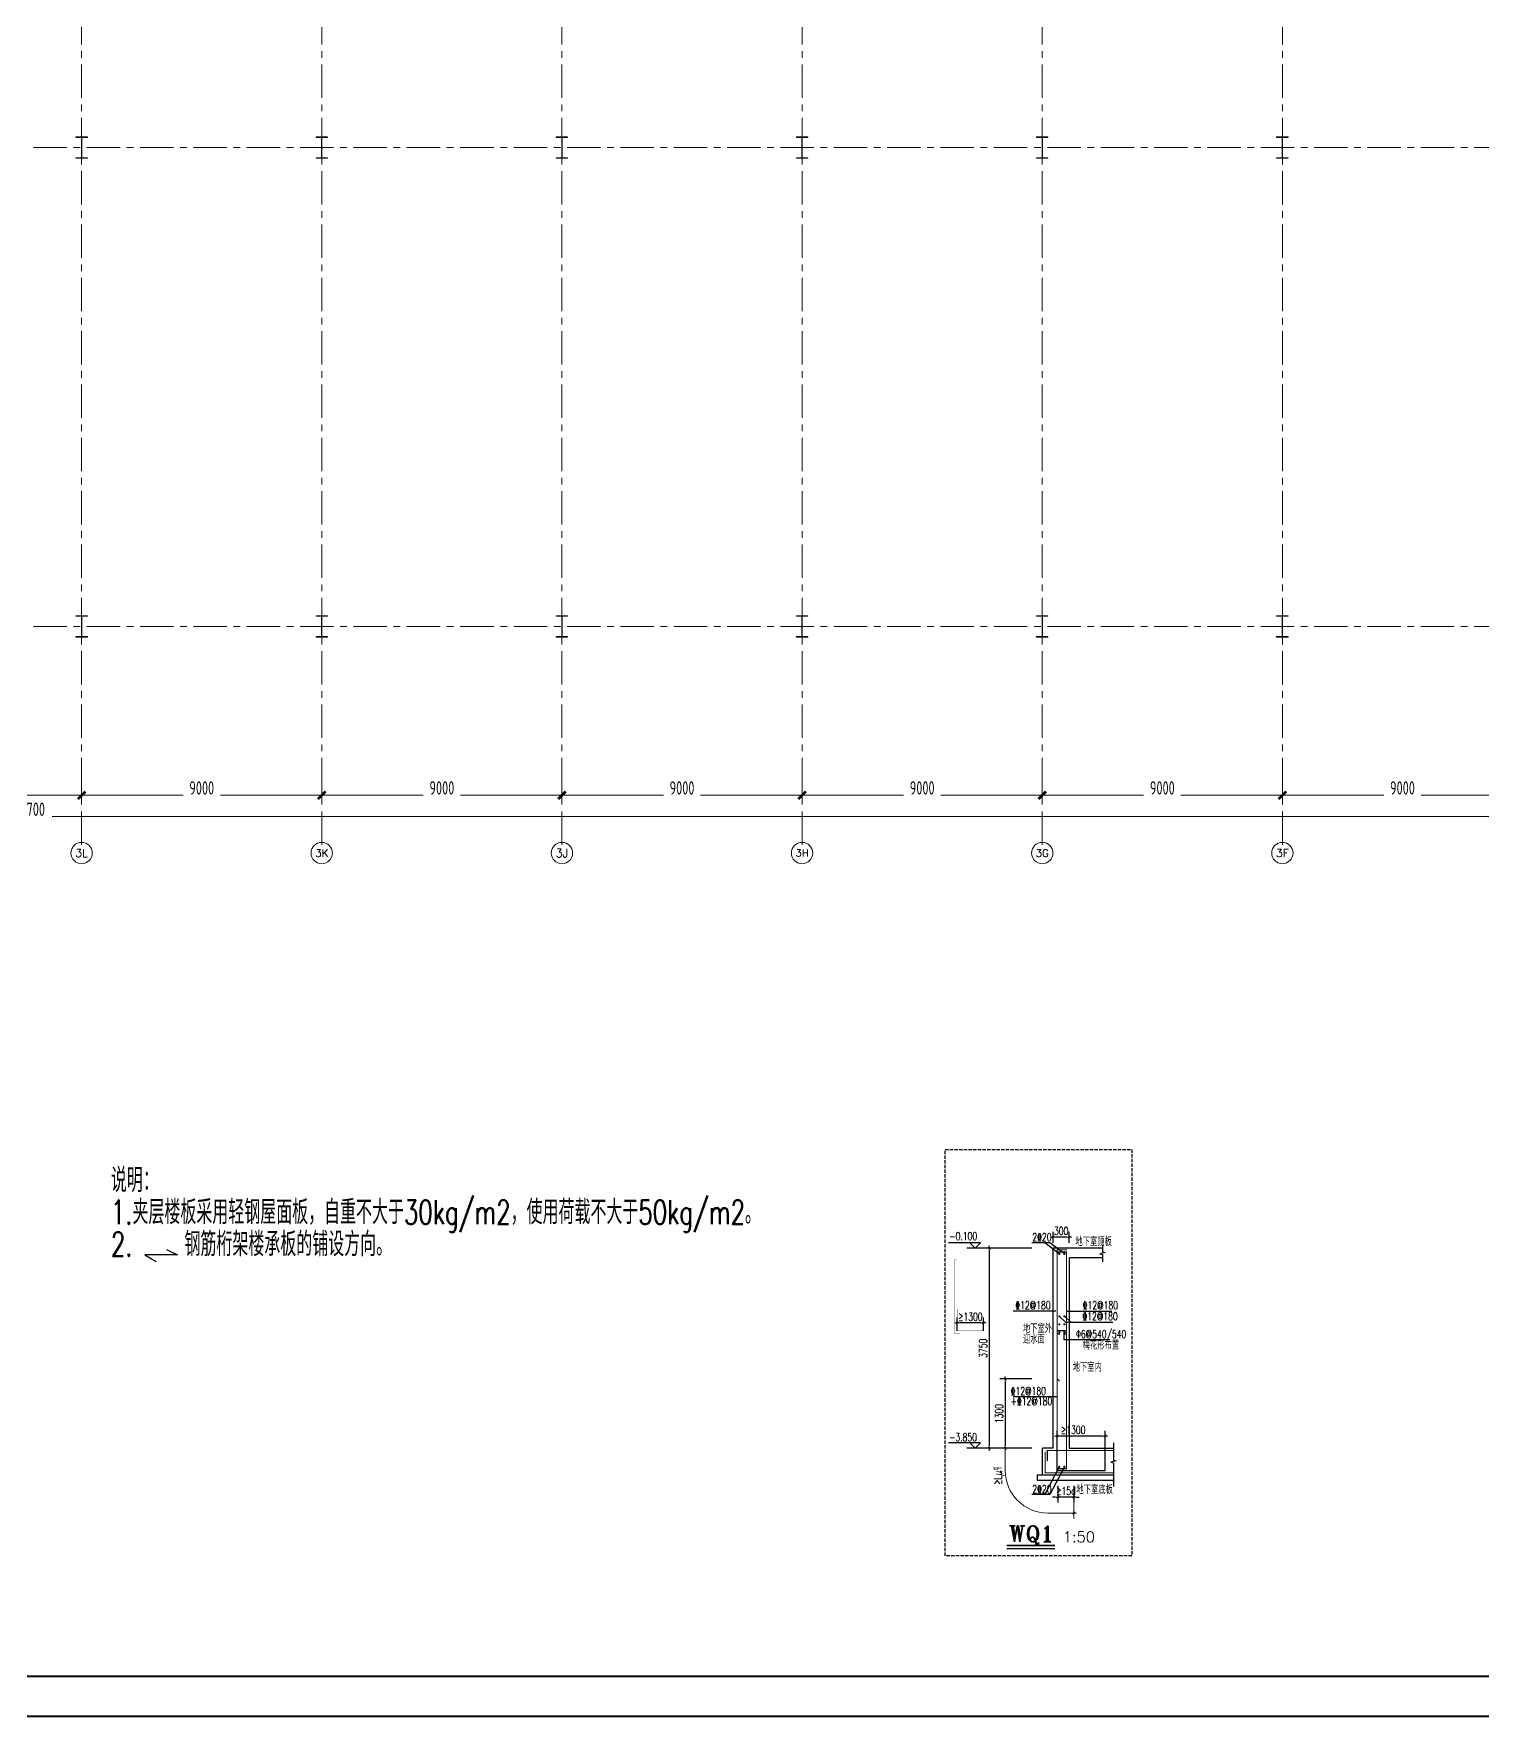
# Model space of a CAD drawing. Extents: x -1201378 to 2367219, y -619313 to 244905.
# Drawn here: x 1024444 to 1078736, y -296140 to -233027 of the extents above; entities that cross this region are included whole.
import ezdxf
from ezdxf.enums import TextEntityAlignment as Align

# ---------------------------------------------------------------- set-up
doc = ezdxf.new("R2010")
doc.units = 0
doc.header["$LTSCALE"] = 1000
doc.linetypes.add('CENTER', pattern=[2, 1.25, -0.25, 0.25, -0.25])
doc.linetypes.add('DASH', pattern=[0.35, 0.25, -0.1])
doc.layers.get('0').update_dxf_attribs({"linetype": 'CONTINUOUS'})
doc.layers.get('Defpoints').update_dxf_attribs({"linetype": 'CONTINUOUS'})
for name, color, linetype in [('0-cxFrame', 155, 'CONTINUOUS'), ('A-WINDOW', 140, 'CONTINUOUS'), ('S-BG', 131, 'CONTINUOUS'), ('S-SGJ', 21, 'CONTINUOUS'), ('S-SHAPE', 51, 'CONTINUOUS'), ('S-SQ', 111, 'CONTINUOUS'), ('S-SS', 111, 'CONTINUOUS'), ('S-TEXT', 21, 'CONTINUOUS')]:
    doc.layers.add(name, color=color, linetype=linetype)
for name, color, linetype, lineweight in [('0-cxText', 131, 'CONTINUOUS', 25), ('S-axis', 111, 'CONTINUOUS', 0), ('S-col', 2, 'CONTINUOUS', 0), ('S-dim', 81, 'CONTINUOUS', 0), ('S-donut', 11, 'CONTINUOUS', 0), ('S-dote', 5, 'CENTER', 0), ('S-gj', 6, 'CONTINUOUS', 0)]:
    doc.layers.add(name, color=color, linetype=linetype, lineweight=lineweight)
doc.layers.add('S-FZ', color=7, linetype='CONTINUOUS', plot=False)
doc.styles.add('_TCH_AXIS', font='COMPLEX', dxfattribs={"bigfont": 'GBCBIG'})
doc.styles.add('cx_tuming', font='simhei.ttf')
doc.styles.add('cx_tuqian1', font='')
doc.styles.add('SS1', font='tj-romans1.shx', dxfattribs={"width": 0.7, "bigfont": 'tj-hztxt1.shx'})
doc.styles.add('TKZ1', font='tjromant.shx', dxfattribs={"width": 0.7, "bigfont": 'tjhts.shx'})
doc.styles.add('TSSD_Dimension', font='tssdeng.shx', dxfattribs={"width": 0.7, "bigfont": 'hztxt.shx'})
doc.styles.add('TSSD_Norm', font='tj-romans1.shx', dxfattribs={"bigfont": 'tj-hztxt.shx'})
doc.styles.add('黑体', font='simhei.ttf', dxfattribs={"width": 0.8})
doc.styles.get('cx_tuqian1').set_extended_font_data('SimSun')
doc.dimstyles.new('S-50', dxfattribs={"dimscale": 50, "dimtxt": 3, "dimasz": 1, "dimexe": 2, "dimexo": 0, "dimgap": 0.8, "dimtad": 1, "dimdec": 0, "dimzin": 0, "dimdsep": 46, "dimtxsty": 'SS1', "dimblk1": 'TT', "dimblk2": 'TT', "dimsah": 1, "dimcen": 1, "dimclrd": 256, "dimclre": 256, "dimclrt": 256, "dimadec": 0, "dimazin": 0, "dimtfac": 1, "dimtdec": 0, "dimtix": 1, "dimtmove": 2, "dimatfit": 0, "dimldrblk": 'TT', "dimfxl": 2, "dimtolj": 1, "dimtzin": 0, "dimarcsym": 0})
doc.dimstyles.new('TSSD_200_200', dxfattribs={"dimtxt": 500, "dimasz": 200, "dimexe": 200, "dimexo": 500, "dimgap": 200, "dimtad": 1, "dimdec": 0, "dimzin": 0, "dimdsep": 46, "dimtxsty": 'TSSD_Dimension', "dimblk": 'ARCHTICK', "dimcen": 0, "dimdle": 200, "dimclrt": 7, "dimadec": 0, "dimazin": 0, "dimtfac": 1, "dimtdec": 0, "dimtix": 1, "dimtmove": 2, "dimatfit": 3, "dimfxl": 1, "dimtolj": 1, "dimtzin": 0, "dimarcsym": 0})

# ---------------------------------------------------------------- blocks, each defined once
blk = doc.blocks.new('w42343243')
at = {"layer": 'S-col'}
blk.add_lwpolyline([(-165069, 621020), (-164639, 621020), (-164639, 621002), (-164848, 621002), (-164848, 620238), (-164639, 620238), (-164639, 620220), (-165069, 620220), (-165069, 620238), (-164860, 620238), (-164860, 621002), (-165069, 621002)], close=True, dxfattribs=at)
blk = doc.blocks.new('42343')
at = {"layer": 'A-WINDOW'}
for p in [(-54000, -53750), (-45000, -53750), (-36000, -53750), (-27000, -53750), (-18000, -53750), (-9000, -53750), (-54000, -71700), (-45000, -71700), (-36000, -71700), (-27000, -71700), (-18000, -71700), (-9000, -71700)]:
    blk.add_blockref('w42343243', p, dxfattribs=at)
blk = doc.blocks.new('_ArchTick')
at = {"color": 0, "linetype": 'ByBlock', "const_width": 0.5}
blk.add_lwpolyline([(-0.71, -0.71), (0.71, 0.71)], dxfattribs=at)
blk = doc.blocks.new('*D497')
at = {"layer": 'Defpoints', "color": 0, "transparency": 16777216}
for p in [(-182758, -360718), (-173758, -360718), (-173758, -361576)]:
    blk.add_point(p, dxfattribs=at)
at = {"layer": 'S-axis', "color": 0, "lineweight": -2, "transparency": 16777216}
for p, q in [((-182958, -361576), (-178957, -361576)), ((-182758, -361218), (-182758, -361776)), ((-173558, -361576), (-177560, -361576)), ((-173758, -361218), (-173758, -361776))]:
    blk.add_line(p, q, dxfattribs=at)
at = {"layer": 'S-axis', "color": 0, "lineweight": -2, "transparency": 16777216, "xscale": 200, "yscale": 200, "zscale": 200, "rotation": 180}
blk.add_blockref('_ArchTick', (-182758, -361576), dxfattribs=at)
at = {"layer": 'S-axis', "color": 0, "lineweight": -2, "transparency": 16777216, "xscale": 200, "yscale": 200, "zscale": 200}
blk.add_blockref('_ArchTick', (-173758, -361576), dxfattribs=at)
at = {"layer": 'S-axis', "color": 7, "transparency": 16777216, "insert": (-178258, -361301), "char_height": 500, "attachment_point": 5, "style": 'TSSD_Dimension'}
blk.add_mtext('\\A1;9000', dxfattribs=at)
blk = doc.blocks.new('*D498')
at = {"layer": 'Defpoints', "color": 0, "transparency": 16777216}
for p in [(-173758, -360718), (-164758, -360718), (-164758, -361576)]:
    blk.add_point(p, dxfattribs=at)
at = {"layer": 'S-axis', "color": 0, "lineweight": -2, "transparency": 16777216}
for p, q in [((-173958, -361576), (-169957, -361576)), ((-173758, -361218), (-173758, -361776)), ((-164558, -361576), (-168560, -361576)), ((-164758, -361218), (-164758, -361776))]:
    blk.add_line(p, q, dxfattribs=at)
at = {"layer": 'S-axis', "color": 0, "lineweight": -2, "transparency": 16777216, "xscale": 200, "yscale": 200, "zscale": 200, "rotation": 180}
blk.add_blockref('_ArchTick', (-173758, -361576), dxfattribs=at)
at = {"layer": 'S-axis', "color": 0, "lineweight": -2, "transparency": 16777216, "xscale": 200, "yscale": 200, "zscale": 200}
blk.add_blockref('_ArchTick', (-164758, -361576), dxfattribs=at)
at = {"layer": 'S-axis', "color": 7, "transparency": 16777216, "insert": (-169258, -361301), "char_height": 500, "attachment_point": 5, "style": 'TSSD_Dimension'}
blk.add_mtext('\\A1;9000', dxfattribs=at)
blk = doc.blocks.new('*D499')
at = {"layer": 'Defpoints', "color": 0, "transparency": 16777216}
for p in [(-164758, -360718), (-155758, -360718), (-155758, -361576)]:
    blk.add_point(p, dxfattribs=at)
at = {"layer": 'S-axis', "color": 0, "lineweight": -2, "transparency": 16777216}
for p, q in [((-164958, -361576), (-160957, -361576)), ((-164758, -361218), (-164758, -361776)), ((-155558, -361576), (-159560, -361576)), ((-155758, -361218), (-155758, -361776))]:
    blk.add_line(p, q, dxfattribs=at)
at = {"layer": 'S-axis', "color": 0, "lineweight": -2, "transparency": 16777216, "xscale": 200, "yscale": 200, "zscale": 200, "rotation": 180}
blk.add_blockref('_ArchTick', (-164758, -361576), dxfattribs=at)
at = {"layer": 'S-axis', "color": 0, "lineweight": -2, "transparency": 16777216, "xscale": 200, "yscale": 200, "zscale": 200}
blk.add_blockref('_ArchTick', (-155758, -361576), dxfattribs=at)
at = {"layer": 'S-axis', "color": 7, "transparency": 16777216, "insert": (-160258, -361301), "char_height": 500, "attachment_point": 5, "style": 'TSSD_Dimension'}
blk.add_mtext('\\A1;9000', dxfattribs=at)
blk = doc.blocks.new('*D500')
at = {"layer": 'Defpoints', "color": 0, "transparency": 16777216}
for p in [(-155758, -360718), (-146758, -360718), (-146758, -361576)]:
    blk.add_point(p, dxfattribs=at)
at = {"layer": 'S-axis', "color": 0, "lineweight": -2, "transparency": 16777216}
for p, q in [((-155958, -361576), (-151957, -361576)), ((-155758, -361218), (-155758, -361776)), ((-146558, -361576), (-150560, -361576)), ((-146758, -361218), (-146758, -361776))]:
    blk.add_line(p, q, dxfattribs=at)
at = {"layer": 'S-axis', "color": 0, "lineweight": -2, "transparency": 16777216, "xscale": 200, "yscale": 200, "zscale": 200, "rotation": 180}
blk.add_blockref('_ArchTick', (-155758, -361576), dxfattribs=at)
at = {"layer": 'S-axis', "color": 0, "lineweight": -2, "transparency": 16777216, "xscale": 200, "yscale": 200, "zscale": 200}
blk.add_blockref('_ArchTick', (-146758, -361576), dxfattribs=at)
at = {"layer": 'S-axis', "color": 7, "transparency": 16777216, "insert": (-151258, -361301), "char_height": 500, "attachment_point": 5, "style": 'TSSD_Dimension'}
blk.add_mtext('\\A1;9000', dxfattribs=at)
blk = doc.blocks.new('*D501')
at = {"layer": 'Defpoints', "color": 0, "transparency": 16777216}
for p in [(-146758, -360718), (-137758, -360718), (-137758, -361576)]:
    blk.add_point(p, dxfattribs=at)
at = {"layer": 'S-axis', "color": 0, "lineweight": -2, "transparency": 16777216}
for p, q in [((-146958, -361576), (-142957, -361576)), ((-146758, -361218), (-146758, -361776)), ((-137558, -361576), (-141560, -361576)), ((-137758, -361218), (-137758, -361776))]:
    blk.add_line(p, q, dxfattribs=at)
at = {"layer": 'S-axis', "color": 0, "lineweight": -2, "transparency": 16777216, "xscale": 200, "yscale": 200, "zscale": 200, "rotation": 180}
blk.add_blockref('_ArchTick', (-146758, -361576), dxfattribs=at)
at = {"layer": 'S-axis', "color": 0, "lineweight": -2, "transparency": 16777216, "xscale": 200, "yscale": 200, "zscale": 200}
blk.add_blockref('_ArchTick', (-137758, -361576), dxfattribs=at)
at = {"layer": 'S-axis', "color": 7, "transparency": 16777216, "insert": (-142258, -361301), "char_height": 500, "attachment_point": 5, "style": 'TSSD_Dimension'}
blk.add_mtext('\\A1;9000', dxfattribs=at)
blk = doc.blocks.new('*D502')
at = {"layer": 'Defpoints', "color": 0, "transparency": 16777216}
for p in [(-137758, -360718), (-128758, -360718), (-128758, -361576)]:
    blk.add_point(p, dxfattribs=at)
at = {"layer": 'S-axis', "color": 0, "lineweight": -2, "transparency": 16777216}
for p, q in [((-137958, -361576), (-133957, -361576)), ((-137758, -361218), (-137758, -361776)), ((-128558, -361576), (-132560, -361576)), ((-128758, -361218), (-128758, -361776))]:
    blk.add_line(p, q, dxfattribs=at)
at = {"layer": 'S-axis', "color": 0, "lineweight": -2, "transparency": 16777216, "xscale": 200, "yscale": 200, "zscale": 200, "rotation": 180}
blk.add_blockref('_ArchTick', (-137758, -361576), dxfattribs=at)
at = {"layer": 'S-axis', "color": 0, "lineweight": -2, "transparency": 16777216, "xscale": 200, "yscale": 200, "zscale": 200}
blk.add_blockref('_ArchTick', (-128758, -361576), dxfattribs=at)
at = {"layer": 'S-axis', "color": 7, "transparency": 16777216, "insert": (-133258, -361301), "char_height": 500, "attachment_point": 5, "style": 'TSSD_Dimension'}
blk.add_mtext('\\A1;9000', dxfattribs=at)
blk = doc.blocks.new('*D503')
at = {"layer": 'Defpoints', "color": 0, "transparency": 16777216}
for p in [(-128758, -360718), (-119758, -360718), (-119758, -361576)]:
    blk.add_point(p, dxfattribs=at)
at = {"layer": 'S-axis', "color": 0, "lineweight": -2, "transparency": 16777216}
for p, q in [((-128958, -361576), (-124957, -361576)), ((-128758, -361218), (-128758, -361776)), ((-119558, -361576), (-123560, -361576)), ((-119758, -361218), (-119758, -361776))]:
    blk.add_line(p, q, dxfattribs=at)
at = {"layer": 'S-axis', "color": 0, "lineweight": -2, "transparency": 16777216, "xscale": 200, "yscale": 200, "zscale": 200, "rotation": 180}
blk.add_blockref('_ArchTick', (-128758, -361576), dxfattribs=at)
at = {"layer": 'S-axis', "color": 0, "lineweight": -2, "transparency": 16777216, "xscale": 200, "yscale": 200, "zscale": 200}
blk.add_blockref('_ArchTick', (-119758, -361576), dxfattribs=at)
at = {"layer": 'S-axis', "color": 7, "transparency": 16777216, "insert": (-124258, -361301), "char_height": 500, "attachment_point": 5, "style": 'TSSD_Dimension'}
blk.add_mtext('\\A1;9000', dxfattribs=at)
blk = doc.blocks.new('*D458')
at = {"layer": 'Defpoints', "color": 0, "transparency": 16777216}
for p in [(-268658, -360818), (-82958, -360818), (-82958, -362376)]:
    blk.add_point(p, dxfattribs=at)
at = {"layer": 'S-axis', "color": 0, "lineweight": -2, "transparency": 16777216}
for p, q in [((-268658, -361318), (-268658, -362576)), ((-82958, -361318), (-82958, -362576)), ((-268858, -362376), (-176749, -362376)), ((-82758, -362376), (-174868, -362376))]:
    blk.add_line(p, q, dxfattribs=at)
at = {"layer": 'S-axis', "color": 0, "lineweight": -2, "transparency": 16777216, "xscale": 200, "yscale": 200, "zscale": 200, "rotation": 180}
blk.add_blockref('_ArchTick', (-268658, -362376), dxfattribs=at)
at = {"layer": 'S-axis', "color": 0, "lineweight": -2, "transparency": 16777216, "xscale": 200, "yscale": 200, "zscale": 200}
blk.add_blockref('_ArchTick', (-82958, -362376), dxfattribs=at)
at = {"layer": 'S-axis', "color": 7, "transparency": 16777216, "insert": (-175808, -362101), "char_height": 500, "attachment_point": 5, "style": 'TSSD_Dimension'}
blk.add_mtext('\\A1;185700', dxfattribs=at)
blk = doc.blocks.new('TK22.A0 L(Dragon)')
at = {"layer": '0-cxFrame', "color": 7, "const_width": 0.5}
blk.add_lwpolyline([(0, 0), (-1486, 0), (-1486, 841), (0, 841)], close=True, dxfattribs=at)
at = {"layer": '0-cxFrame', "const_width": 0.5}
blk.add_lwpolyline([(-80, 10), (-1466, 10), (-1466, 831), (-80, 831)], close=True, dxfattribs=at)
at = {"style": '黑体', "flags": 4}
blk.add_attdef('图幅', text='', height=3.3, dxfattribs=at).set_placement((-40, 3), align=Align.RIGHT)
at = {"layer": '0-cxText', "flags": 4}
for tag, height, style, p in [('建设单位', 3.5, 'cx_tuming', (-45, 240)), ('项目名称', 3.5, 'cx_tuming', (-45, 210)), ('子项名称', 3.5, 'cx_tuming', (-45, 180)), ('工程编号', 3.3, 'cx_tuqian1', (-35, 165)), ('图名1', 3.5, 'cx_tuming', (-45, 87)), ('图名2', 3.5, 'cx_tuming', (-45, 79)), ('图名3', 3.5, 'cx_tuming', (-45, 71)), ('出图日期', 3.3, 'cx_tuqian1', (-39, 60)), ('专业', 3.3, 'cx_tuqian1', (-55, 52)), ('图号', 3.3, 'cx_tuqian1', (-55, 44)), ('版次', 3.3, 'cx_tuqian1', (-20, 44))]:
    blk.add_attdef(tag, text='', height=height, dxfattribs=dict(at, style=style)).set_placement(p, align=Align.MIDDLE)
at = {"layer": 'Defpoints', "color": 6, "flags": 4}
for tag, height, style, p in [('tufu', 3.3, '黑体', (-12, 12)), ('dwfname', 4, 'cx_tuqian1', (-80, 3))]:
    blk.add_attdef(tag, text='', height=height, dxfattribs=dict(at, style=style)).set_placement(p, align=Align.RIGHT)
blk = doc.blocks.new('TT')
blk.add_line((-0.97, 0), (0.97, 0))
at = {"const_width": 0.45}
blk.add_lwpolyline([(-0.44, -0.44), (0.44, 0.44)], dxfattribs=at)
blk = doc.blocks.new('*D6333')
at = {"layer": 'Defpoints', "color": 0, "transparency": 16777216}
for p in [(2025, -1641), (2025, -1750), (2325, -1750)]:
    blk.add_point(p, dxfattribs=at)
at = {"layer": 'S-dim', "lineweight": -2, "transparency": 16777216}
for p, q in [((2025, -1750), (2025, -1541)), ((2325, -1750), (2325, -1541)), ((2275, -1641), (2075, -1641))]:
    blk.add_line(p, q, dxfattribs=at)
at = {"layer": 'S-dim', "lineweight": -2, "transparency": 16777216, "xscale": 50, "yscale": 50, "zscale": 50, "rotation": 180}
blk.add_blockref('TT', (2025, -1641), dxfattribs=at)
at = {"layer": 'S-dim', "lineweight": -2, "transparency": 16777216, "xscale": 50, "yscale": 50, "zscale": 50}
blk.add_blockref('TT', (2325, -1641), dxfattribs=at)
at = {"layer": 'S-dim', "transparency": 16777216, "insert": (2175, -1526), "char_height": 150, "attachment_point": 5, "style": 'SS1'}
blk.add_mtext('\\A1;300', dxfattribs=at)
blk = doc.blocks.new('*D6334')
at = {"layer": 'Defpoints', "color": 0, "transparency": 16777216}
for p in [(1625, -1850), (825, -5600), (1625, -5600)]:
    blk.add_point(p, dxfattribs=at)
at = {"layer": 'S-dim', "lineweight": -2, "transparency": 16777216}
for p, q in [((1625, -1850), (725, -1850)), ((825, -1900), (825, -5550)), ((1625, -5600), (725, -5600))]:
    blk.add_line(p, q, dxfattribs=at)
at = {"layer": 'S-dim', "lineweight": -2, "transparency": 16777216, "xscale": 50, "yscale": 50, "zscale": 50}
for p, rotation in [((825, -1850), 90), ((825, -5600), 270)]:
    blk.add_blockref('TT', p, dxfattribs=dict(at, rotation=rotation))
at = {"layer": 'S-dim', "transparency": 16777216, "insert": (710, -3725), "char_height": 150, "attachment_point": 5, "rotation": 90, "style": 'SS1'}
blk.add_mtext('\\A1;3750', dxfattribs=at)
blk = doc.blocks.new('*D6335')
at = {"layer": 'Defpoints', "color": 0, "transparency": 16777216}
for p in [(1625, -4300), (1125, -5600), (1625, -5600)]:
    blk.add_point(p, dxfattribs=at)
at = {"layer": 'S-dim', "lineweight": -2, "transparency": 16777216}
for p, q in [((1625, -4300), (1025, -4300)), ((1125, -4350), (1125, -5550)), ((1625, -5600), (1025, -5600))]:
    blk.add_line(p, q, dxfattribs=at)
at = {"layer": 'S-dim', "lineweight": -2, "transparency": 16777216, "xscale": 50, "yscale": 50, "zscale": 50}
for p, rotation in [((1125, -4300), 90), ((1125, -5600), 270)]:
    blk.add_blockref('TT', p, dxfattribs=dict(at, rotation=rotation))
at = {"layer": 'S-dim', "transparency": 16777216, "insert": (1010, -4950), "char_height": 150, "attachment_point": 5, "rotation": 90, "style": 'SS1'}
blk.add_mtext('\\A1;1300', dxfattribs=at)
blk = doc.blocks.new('*D6336')
at = {"layer": 'Defpoints', "color": 0, "transparency": 16777216}
for p in [(2115, -6300), (2415, -6300), (2115, -6513)]:
    blk.add_point(p, dxfattribs=at)
at = {"layer": 'S-dim', "lineweight": -2, "transparency": 16777216}
for p, q in [((2115, -6300), (2115, -6613)), ((2415, -6300), (2415, -6613)), ((2065, -6513), (2015, -6513)), ((2415, -6513), (2115, -6513)), ((2465, -6513), (2515, -6513))]:
    blk.add_line(p, q, dxfattribs=at)
at = {"layer": 'S-dim', "lineweight": -2, "transparency": 16777216, "xscale": 50, "yscale": 50, "zscale": 50}
blk.add_blockref('TT', (2115, -6513), dxfattribs=at)
at = {"layer": 'S-dim', "lineweight": -2, "transparency": 16777216, "xscale": 50, "yscale": 50, "zscale": 50, "rotation": 180}
blk.add_blockref('TT', (2415, -6513), dxfattribs=at)
at = {"layer": 'S-dim', "transparency": 16777216, "insert": (2265, -6398), "char_height": 150, "attachment_point": 5, "style": 'SS1'}
blk.add_mtext('\\A1;\x9e15d', dxfattribs=at)
blk = doc.blocks.new('*D6337')
at = {"layer": 'Defpoints', "color": 0, "transparency": 16777216}
for p in [(2101, -5370), (2101, -6020), (3000, -6020)]:
    blk.add_point(p, dxfattribs=at)
at = {"layer": 'S-dim', "lineweight": -2, "transparency": 16777216}
for p, q in [((2101, -6020), (2101, -5270)), ((3000, -6020), (3000, -5270)), ((2950, -5370), (2151, -5370))]:
    blk.add_line(p, q, dxfattribs=at)
at = {"layer": 'S-dim', "lineweight": -2, "transparency": 16777216, "xscale": 50, "yscale": 50, "zscale": 50, "rotation": 180}
blk.add_blockref('TT', (2101, -5370), dxfattribs=at)
at = {"layer": 'S-dim', "lineweight": -2, "transparency": 16777216, "xscale": 50, "yscale": 50, "zscale": 50}
blk.add_blockref('TT', (3000, -5370), dxfattribs=at)
at = {"layer": 'S-dim', "transparency": 16777216, "insert": (2401, -5255), "char_height": 150, "attachment_point": 5, "style": 'SS1'}
blk.add_mtext('\\A1;≥1300', dxfattribs=at)
blk = doc.blocks.new('*D6338')
at = {"layer": 'Defpoints', "color": 0, "transparency": 16777216}
for p in [(226, -3249), (226, -3399), (720, -3399)]:
    blk.add_point(p, dxfattribs=at)
at = {"layer": 'S-dim', "lineweight": -2, "transparency": 16777216}
for p, q in [((226, -3399), (226, -3149)), ((720, -3399), (720, -3149)), ((670, -3249), (276, -3249))]:
    blk.add_line(p, q, dxfattribs=at)
at = {"layer": 'S-dim', "lineweight": -2, "transparency": 16777216, "xscale": 50, "yscale": 50, "zscale": 50, "rotation": 180}
blk.add_blockref('TT', (226, -3249), dxfattribs=at)
at = {"layer": 'S-dim', "lineweight": -2, "transparency": 16777216, "xscale": 50, "yscale": 50, "zscale": 50}
blk.add_blockref('TT', (720, -3249), dxfattribs=at)
at = {"layer": 'S-dim', "transparency": 16777216, "insert": (473, -3134), "char_height": 150, "attachment_point": 5, "style": 'SS1'}
blk.add_mtext('\\A1;≥1300', dxfattribs=at)
blk = doc.blocks.new('3#轴网')
at = {"layer": 'S-axis'}
for centre in [(-173758.5, -363744.2), (-164758.5, -363744.2), (-155758.5, -363744.2), (-146758.5, -363744.2), (-137758.5, -363744.2), (-128758.5, -363744.2)]:
    blk.add_circle(centre, 400, dxfattribs=at)
at = {"layer": 'S-dote'}
for p, q in [((-173758.5, -363428.2), (-173758.5, -277944.2)), ((-164758.5, -363428.2), (-164758.5, -277944.2)), ((-155758.5, -363428.2), (-155758.5, -277944.2)), ((-146758.5, -363428.2), (-146758.5, -277944.2)), ((-137758.5, -363428.2), (-137758.5, -277944.2)), ((-128758.5, -363428.2), (-128758.5, -277944.2)), ((-78316.2, -337298.2), (-273210.6, -337298.2)), ((-78316.2, -355248.2), (-273210.6, -355248.2))]:
    blk.add_line(p, q, dxfattribs=at)
at = {"layer": 'S-axis', "style": '_TCH_AXIS'}
for s, height, p, p2 in [('3L', 294.28, (-173996.7, -363891.4), (-173520.2, -363891.4)), ('3K', 270.86, (-165003.5, -363879.7), (-164513.4, -363879.7)), ('3J', 321.14, (-155987.8, -363904.8), (-155529.1, -363904.8)), ('3H', 265.5, (-147005, -363877), (-146511.9, -363877)), ('3G', 276.42, (-138002, -363882.4), (-137515, -363882.4)), ('3F', 288.12, (-128998.6, -363888.3), (-128518.4, -363888.3))]:
    blk.add_text(s, height=height, dxfattribs=at).set_placement(p, p2, align=Align.FIT)
at = {"layer": 'S-axis'}
for base, p1, p2, picture, middle in [((-82958.5, -362376), (-268658.5, -360818), (-82958.5, -360818), '*D458', (-175808.5, -362101)), ((-173758.5, -361576), (-182758.5, -360718), (-173758.5, -360718), '*D497', (-178258.5, -361301)), ((-164758.5, -361576), (-173758.5, -360718), (-164758.5, -360718), '*D498', (-169258.5, -361301)), ((-155758.5, -361576), (-164758.5, -360718), (-155758.5, -360718), '*D499', (-160258.5, -361301)), ((-146758.5, -361576), (-155758.5, -360718), (-146758.5, -360718), '*D500', (-151258.5, -361301)), ((-137758.5, -361576), (-146758.5, -360718), (-137758.5, -360718), '*D501', (-142258.5, -361301)), ((-128758.5, -361576), (-137758.5, -360718), (-128758.5, -360718), '*D502', (-133258.5, -361301)), ((-119758.5, -361576), (-128758.5, -360718), (-119758.5, -360718), '*D503', (-124258.5, -361301))]:
    dim = blk.add_linear_dim(base=base, p1=p1, p2=p2, angle=0, dimstyle='TSSD_200_200', dxfattribs=at)
    dim.commit()
    dim.dimension.update_dxf_attribs({"geometry": picture, "text_midpoint": middle, "dimtype": 161})
blk = doc.blocks.new('A$C5A120342')
at = {"layer": 'S-BG'}
for p, q in [((725, -1850), (405, -1850)), ((725, -5600), (405, -5600))]:
    blk.add_line(p, q, dxfattribs=at)
at = {"layer": 'S-BG', "elevation": 0}
for points in [[(465, -1750), (565, -1850), (665, -1750), (65, -1750)], [(465, -5500), (565, -5600), (665, -5500), (65, -5500)]]:
    blk.add_lwpolyline(points, dxfattribs=at)
at = {"layer": 'S-dim'}
for p, q in [((1625, -5600), (1025, -5600)), ((1125, -6013.1, 0), (1125, -5650)), ((2415, -6300), (2415, -6913.1)), ((2365, -6813.1), (1925, -6813.1))]:
    blk.add_line(p, q, dxfattribs=at)
blk.add_arc((1925, -6013.1, 0), 800, 180, 270, dxfattribs=at)
at = {"layer": 'S-donut', "const_width": 25, "elevation": 0}
for points in [[(2131.3, -1955.3, -1), (2148.7, -1955.3, -1), (2131.3, -1955.3)], [(2243.7, -1955.3, 1), (2226.3, -1955.3, 1), (2243.7, -1955.3)], [(2131.3, -3125.8, 1), (2148.7, -3125.8, 1), (2131.3, -3125.8)], [(2243.7, -3125.8, -1), (2226.3, -3125.8, -1), (2243.7, -3125.8)], [(2131.3, -3275.8, 1), (2148.7, -3275.8, 1), (2131.3, -3275.8)], [(2131.3, -3425.8, 1), (2148.7, -3425.8, 1), (2131.3, -3425.8)], [(2243.7, -3275.8, -1), (2226.3, -3275.8, -1), (2243.7, -3275.8)], [(2243.7, -3425.8, -1), (2226.3, -3425.8, -1), (2243.7, -3425.8)], [(2131.3, -5944.7, 1), (2148.7, -5944.7, 1), (2131.3, -5944.7)], [(2243.7, -5944.7, -1), (2226.3, -5944.7, -1), (2243.7, -5944.7)]]:
    blk.add_lwpolyline(points, format="xyb", dxfattribs=at)
at = {"layer": 'S-FZ', "color": 153, "linetype": 'DASH', "ltscale": 0.25}
blk.add_lwpolyline([(3500, -7613.1), (0, -7613.1), (0, 0), (3500, 0)], close=True, dxfattribs=at)
at = {"layer": 'S-gj', "elevation": 0}
for points, const_width in [([(2283.6, -1880), (2100, -1880), (2100, -6020), (3000.2, -6020)], 22.5), ([(213.8, -2067.7), (176.3, -2067.7), (176.3, -3449.1), (276.3, -3449.1)], 5.62), ([(2100, -1920), (2275, -1920), (2275, -5980), (2100, -5980)], 22.5), ([(236.9, -3013), (226.3, -3002.4), (226.3, -3399.1), (719.7, -3399.1)], 5.62), ([(2225, -3455.8), (2275, -3455.8), (2275, -3395.8), (2100, -3395.8), (2100, -3455.8), (2150, -3455.8)], 22.5), ([(1875, -5660), (1875, -6060), (3158.2, -6060)], 22.5), ([(1915, -5840), (1915, -5640), (3158.2, -5640)], 22.5)]:
    blk.add_lwpolyline(points, dxfattribs=dict(at, const_width=const_width))
at = {"layer": 'S-gj', "const_width": 22.5}
for points in [[(2100, -4300), (2100, -4300), (2142.4, -4342.4)], [(1875, -5660), (1875, -6060), (3158.2, -6060)], [(1915, -5840), (1915, -5640), (3158.2, -5640)]]:
    blk.add_lwpolyline(points, dxfattribs=at)
at = {"layer": 'S-SGJ'}
for p, q in [((1964.5, -1746), (1626.7, -1746)), ((2140, -1955.3), (1869.5, -1746)), ((2235, -1955.3), (1964.5, -1746)), ((2075, -3026.5), (1273.5, -3026.5)), ((2140, -3125.8), (2257.9, -3233.8)), ((2235, -3125.8), (2352.9, -3233.8)), ((2275, -3026.5), (3127, -3026.5)), ((2225, -3395.8), (2225, -3567.7)), ((2257.9, -3233.8), (3143.8, -3233.8)), ((3085.1, -3567.7), (2225, -3567.7)), ((2100, -4636), (1273.5, -4636)), ((2140, -5944.7), (1869.5, -6468.5)), ((2235, -5944.7), (1964.5, -6468.5)), ((1964.5, -6468.5), (1626.7, -6468.5))]:
    blk.add_line(p, q, dxfattribs=at)
at = {"layer": 'S-SHAPE'}
for p, q in [((2025, -5600), (2025, -1850)), ((2948.4, -1850), (2025, -1850)), ((2948.4, -2030), (2325, -2030)), ((2325, -2030), (2325, -5600)), ((1825, -6100), (1825, -5600)), ((2025, -5600), (1825, -5600)), ((2325, -5600), (3158.2, -5600)), ((1725, -6100), (3158.2, -6100))]:
    blk.add_line(p, q, dxfattribs=at)
at = {"layer": 'S-SHAPE', "ltscale": 0.25}
for p, q in [((1725, -6100), (1725, -6200)), ((1725, -6200), (3158.2, -6200))]:
    blk.add_line(p, q, dxfattribs=at)
at = {"layer": 'S-SHAPE', "elevation": 0}
blk.add_lwpolyline([(2948.4, -1790.9), (2948.4, -1915), (2998.4, -1927.5), (2898.4, -1952.5), (2948.4, -1965), (2948.4, -2102.1)], dxfattribs=at)
at = {"layer": 'S-SHAPE'}
blk.add_lwpolyline([(3158.2, -5497.8), (3158.2, -5825), (3208.2, -5837.5), (3108.2, -5862.5), (3158.2, -5875), (3158.2, -6315.9)], dxfattribs=at)
at = {"layer": 'S-TEXT'}
blk.add_line((1155.9, -7480.3), (2056.1, -7480.3), dxfattribs=at)
at = {"layer": 'S-TEXT', "const_width": 30.9, "elevation": 0}
blk.add_lwpolyline([(1155.9, -7418.6), (2058, -7418.6)], dxfattribs=at)
at = {"layer": 'S-dim', "xscale": 50, "yscale": 50, "zscale": 50, "rotation": 90}
blk.add_blockref('TT', (1125, -5600), dxfattribs=at)
at = {"layer": 'S-dim', "xscale": 50, "yscale": 50, "zscale": 50}
blk.add_blockref('TT', (2415, -6813.1), dxfattribs=at)
at = {"layer": 'S-BG', "style": 'SS1', "width": 0.7}
for s, p in [('-0.100', (79.2, -1697.5)), ('-3.850', (75.3, -5466.9))]:
    blk.add_text(s, height=150, dxfattribs=at).set_placement(p)
at = {"layer": 'S-dim', "insert": (1010, -6113.4), "char_height": 150, "attachment_point": 5, "rotation": 90, "style": 'SS1'}
blk.add_mtext('\\A1;\x9eLµ¶', dxfattribs=at)
at = {"layer": 'S-SGJ', "style": 'SS1', "width": 0.7}
for s, p in [('2\x9920', (1633.7, -1716.2)), ('地下室顶板', (2441.8, -1808.1)), ('%%15312@180', (1315.7, -2993.6)), ('%%15312@180', (2573.1, -3201)), ('%%15312@180', (2578.3, -2993.6)), ('地下室外', (1459.3, -3434.2)), ('迎水面', (1459.3, -3634.2)), ('%%1306@540/540', (2454.5, -3533.2)), ('梅花形布置', (2578.2, -3748.7)), ('地下室内', (2390.9, -4160.8)), ('%%15312@180', (1228.6, -4603.1)), ('+%%15312@180', (1228.6, -4790)), ('2\x9920', (1633.7, -6438.8)), ('地下室底板', (2461.3, -6456.1))]:
    blk.add_text(s, height=150, dxfattribs=at).set_placement(p)
at = {"layer": 'S-TEXT', "style": 'TKZ1'}
blk.add_text('WQ1', height=300, dxfattribs=at).set_placement((2044.2, -7349.7), align=Align.RIGHT)
blk.add_text('1:50', height=200, dxfattribs=at).set_placement((2206.8, -7359.4))
at = {"layer": 'S-dim'}
for base, p1, p2, angle, picture, middle in [((2025, -1641), (2325, -1750), (2025, -1750), 180, '*D6333', (2175, -1526)), ((825, -5600), (1625, -1850), (1625, -5600), 90, '*D6334', (710, -3725)), ((1125, -5600), (1625, -4300), (1625, -5600), 90, '*D6335', (1010, -4950))]:
    dim = blk.add_linear_dim(base=base, p1=p1, p2=p2, angle=angle, dimstyle='S-50', dxfattribs=at)
    dim.commit()
    dim.dimension.update_dxf_attribs({"geometry": picture, "text_midpoint": middle})
dim = blk.add_linear_dim(base=(226.3, -3248.8), p1=(719.7, -3399.1), p2=(226.3, -3399.1), text='≥1300', dimstyle='S-50', dxfattribs=at)
dim.commit()
dim.dimension.update_dxf_attribs({"geometry": '*D6338', "text_midpoint": (473, -3133.8)})
dim = blk.add_linear_dim(base=(2101.1, -5369.7), p1=(3000.2, -6020), p2=(2101.1, -6020), text='≥1300', dimstyle='S-50', dxfattribs=at)
dim.commit()
dim.dimension.update_dxf_attribs({"geometry": '*D6337', "text_midpoint": (2400.6, -5254.7), "dimtype": 160})
dim = blk.add_linear_dim(base=(2115, -6513.1), p1=(2415, -6300), p2=(2115, -6300), angle=180, text='\x9e15d', dimstyle='S-50', dxfattribs=at)
dim.commit()
dim.dimension.update_dxf_attribs({"geometry": '*D6336', "text_midpoint": (2265, -6398.1)})

msp = doc.modelspace()

# ---------------------------------------------------------------- linework, layer by layer
at = {"layer": 'S-SS', "ltscale": 1000}
msp.add_lwpolyline([(1029426.9, -278601.1), (1029831, -278808.6), (1028607.6, -278808.6), (1029030.2, -279051.9)], dxfattribs=at)

# ---------------------------------------------------------------- block references
at = {"layer": '0-cxFrame', "xscale": 150, "yscale": 150, "zscale": 150}
msp.add_blockref('TK22.A0 L(Dragon)', (1135008.3, -296102.2), dxfattribs=at)
at = {"layer": 'S-axis'}
msp.add_blockref('3#轴网', (1200000, 100000), dxfattribs=at)
at = {"layer": 'S-col'}
msp.add_blockref('42343', (1245095.7, -804168.2), dxfattribs=at)
at = {"layer": 'S-SQ', "xscale": 2, "yscale": 2, "zscale": 2}
msp.add_blockref('A$C5A120342', (1058602.5, -274855.9), dxfattribs=at)

# ---------------------------------------------------------------- texts
at = {"layer": 'S-SS', "style": 'TSSD_Norm', "width": 0.7}
for s, p in [('说明：', (1027337.3, -276723.6)), ('1.夹层楼板采用轻钢屋面板，自重不大于30kg/m2，使用荷载不大于50kg/m2。', (1027337.3, -277923.6)), ('2.    钢筋桁架楼承板的铺设方向。', (1027337.3, -279123.6))]:
    msp.add_text(s, height=900, dxfattribs=at).set_placement(p, align=Align.BOTTOM_LEFT)

doc.saveas('drawing.dxf')
